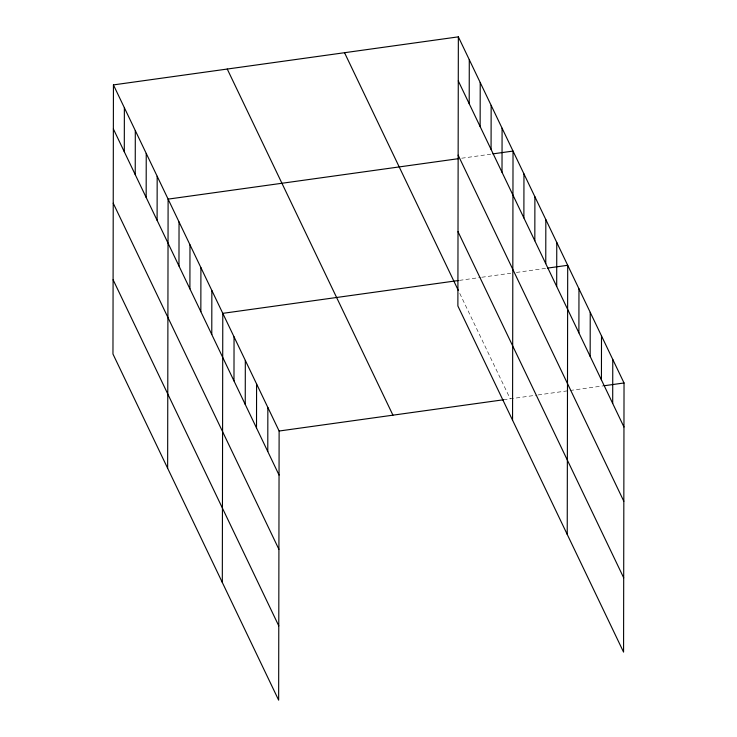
<?xml version="1.0" encoding="UTF-8"?>
<svg xmlns="http://www.w3.org/2000/svg" width="737" height="737" viewBox="0 0 737 737"><rect width="100%" height="100%" fill="white"/><g stroke="black" fill="none" stroke-linecap="round" stroke-linejoin="round"><path stroke-width="0.55" stroke-dasharray="3.69 2.76" d="M461.694 158.225L490.704 154.18M459.464 280.373L480.662 277.416M481.777 277.259L510.787 273.215M516.37 272.441L546.495 268.24M503.509 399.767L536.997 395.096M538.111 394.94L602.829 385.921M459.759 293.427L510.216 398.828"/><path stroke-width="1.11" d="M113.434 84.902L112.964 354.027L278.65 700.15L279.12 431.025L113.434 84.902L458.35 36.85L624.036 382.973L623.566 652.098L457.88 305.975L458.35 36.85M124.295 151.776L124.369 107.749M135.23 174.623L135.304 130.596M146.166 197.461L146.239 153.434M157.101 220.308L157.174 176.281M167.64 468.253L168.11 199.128L458.35 158.685M178.971 265.993L179.045 221.966M189.906 288.84L189.98 244.813M200.842 311.687L200.915 267.66M211.777 334.524L211.851 290.498M222.316 582.47L222.786 313.345L458.34 280.53M233.979 380.909L234.053 336.883M245.246 404.447L245.32 360.421M256.513 427.985L256.587 383.949M267.78 451.514L267.853 407.487M469.202 103.724L469.285 59.697M480.137 126.571L480.22 82.535M491.072 149.408L491.155 105.382M502.008 172.255L502.09 128.229M512.556 420.191L513.026 151.067L492.933 153.867M523.878 217.94L523.961 173.914M534.822 240.787L534.896 196.761M545.758 263.634L545.831 219.598M556.693 286.472L556.767 242.445M567.232 534.417L567.702 265.292L547.619 268.093M578.895 332.857L578.969 288.83M590.162 356.395L590.236 312.359M601.429 379.923L601.503 335.897M612.696 403.461L612.769 359.435M279.12 431.025L503.509 399.767M603.953 385.773L624.036 382.973M458.267 80.877L623.963 426.999M458.138 155.157L623.834 501.28M458.009 231.694L623.695 577.817M344.529 52.705L458.285 290.36M227.254 69.048L392.941 415.171M113.36 128.929L279.047 475.052M113.231 203.219L278.918 549.332M113.093 279.747L278.779 625.87"/></g></svg>
